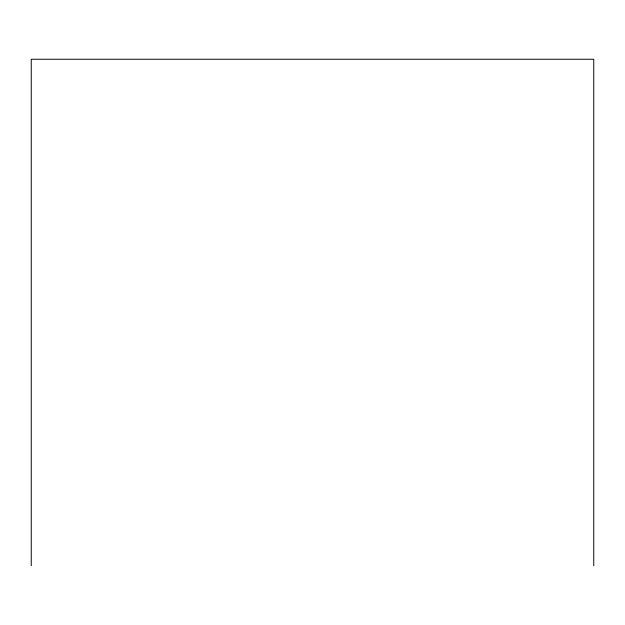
<?xml version="1.0" encoding="UTF-8"?>
<svg xmlns="http://www.w3.org/2000/svg" width="625" height="625" viewBox="0 0 625 625"><rect width="100%" height="100%" fill="white"/><g stroke="black" fill="none" stroke-linecap="round" stroke-linejoin="round"><path stroke-width="0.94" d="M593.75 565.75L593.75 59.25L31.25 59.25L31.25 565.75"/></g></svg>
